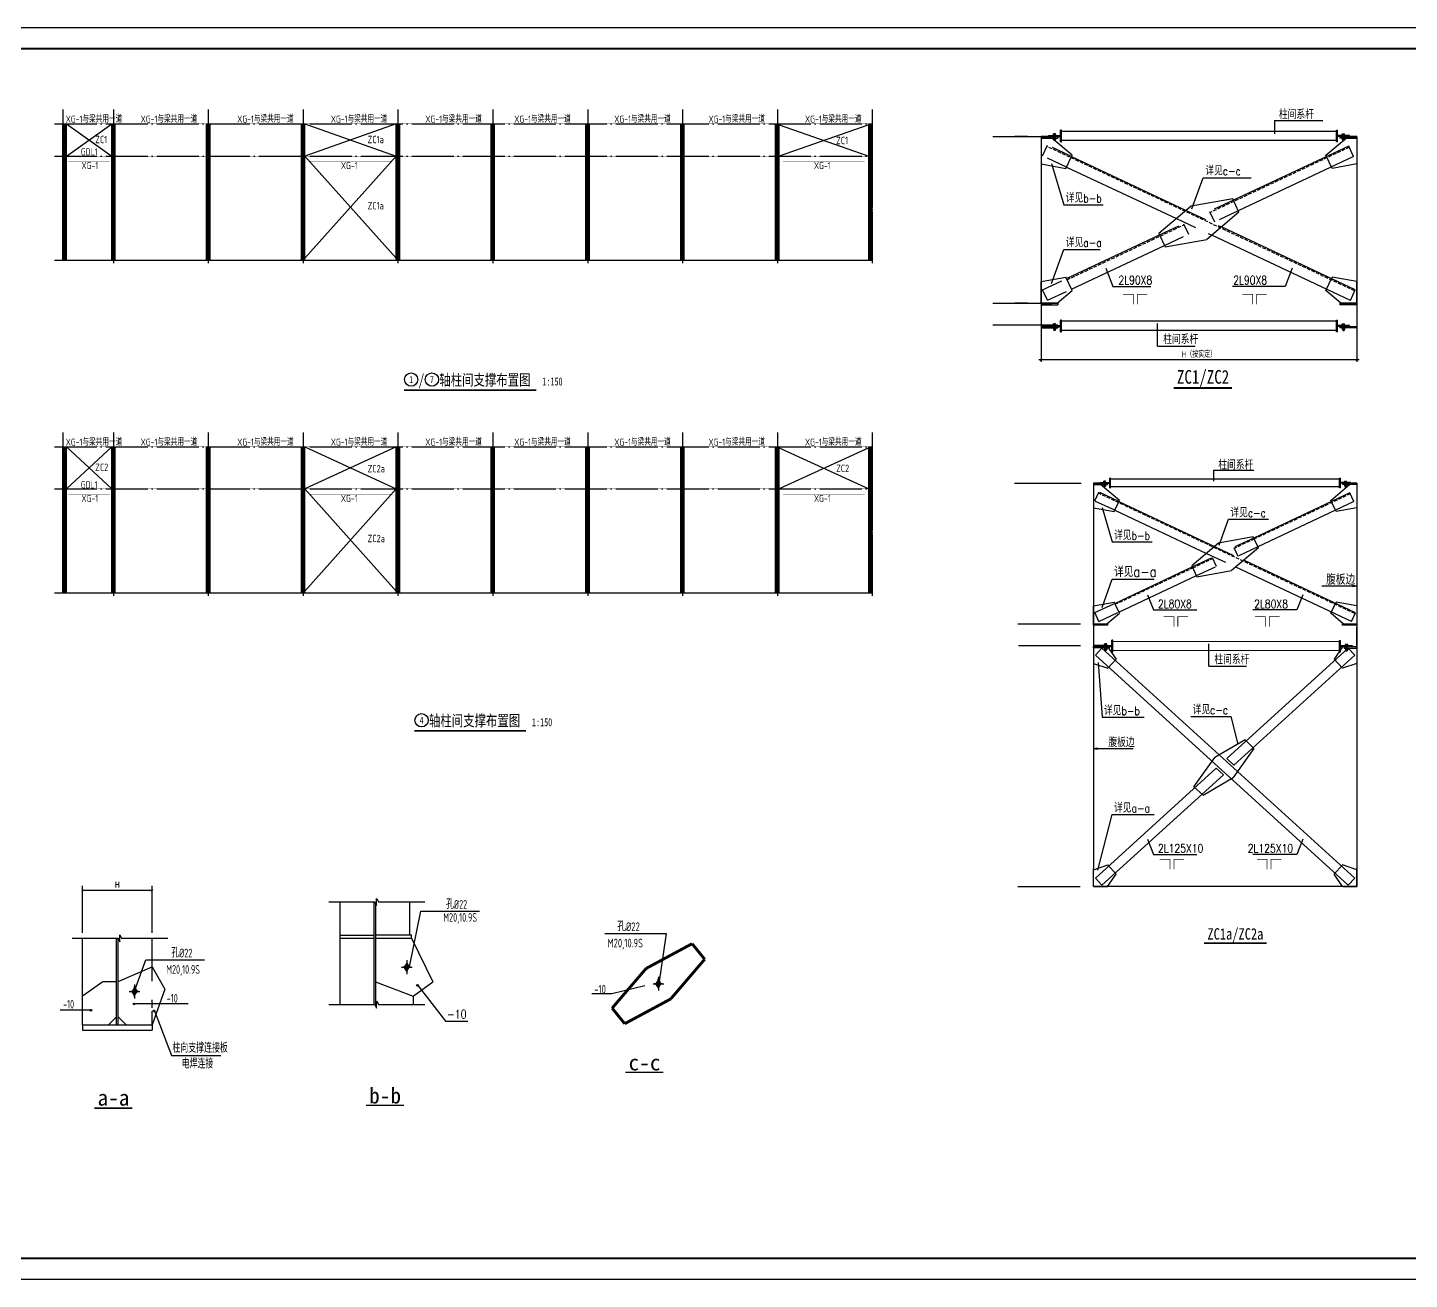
# Model space of a CAD drawing. Extents: x 2072855 to 2883818, y 17306032 to 17674225.
# Drawn here: x 2618892 to 2717230, y 17496046 to 17585146 of the extents above; entities that cross this region are included whole.
import ezdxf
from ezdxf.enums import TextEntityAlignment as Align

# ---------------------------------------------------------------- set-up
doc = ezdxf.new("R2010")
doc.units = 0
doc.header["$LTSCALE"] = 1000
doc.header["$MEASUREMENT"] = 0
for name, pattern in [('DASH', [0.35, 0.25, -0.1]), ('DOTE', [2.42, 2, -0.2, 0.02, -0.2]), ('x1', [2.5, 1.5, -1]), ('X2', [1.25, 0.75, -0.5])]:
    doc.linetypes.add(name, pattern=pattern)
doc.layers.add('1000', color=2, linetype='Continuous', lineweight=35)
doc.layers.add('钢板标注', color=9, linetype='Continuous', lineweight=18)
for name, color, linetype in [('2D_GROUND', 151, 'Continuous'), ('3', 3, 'Continuous'), ('3T_WOOD', 21, 'Continuous'), ('AXIS', 171, 'Continuous'), ('dim', 7, 'Continuous'), ('DIM_SYMB', 165, 'Continuous'), ('DOTE', 1, 'DOTE'), ('LS', 2, 'Continuous'), ('LSX', 2, 'X2'), ('LVTRY', 6, 'Continuous'), ('PUB_TEXT', 7, 'Continuous'), ('RED', 1, 'Continuous'), ('S', 2, 'Continuous'), ('SURFACE', 6, 'Continuous'), ('TK', 4, 'Continuous'), ('X1', 2, 'x1'), ('图名', 7, 'Continuous'), ('线条', 44, 'Continuous'), ('钢梁', 4, 'Continuous')]:
    doc.layers.add(name, color=color, linetype=linetype)
doc.styles.add('-宋体', font='', dxfattribs={"width": 0.8})
doc.styles.add('_HZHT', font='txt.shx', dxfattribs={"bigfont": 'HZHT.shx'})
doc.styles.add('_HZTXT', font='txt.shx', dxfattribs={"width": 0.8, "bigfont": 'hztxt.shx'})
doc.styles.add('DIM_FONT', font='SIMPLEX', dxfattribs={"width": 0.7, "bigfont": 'GBCBIG'})
doc.styles.add('TK-LG-B', font='', dxfattribs={"width": 0.75})
doc.styles.add('TSSD_Dimension', font='Tssdeng.shx', dxfattribs={"width": 0.7, "bigfont": 'hztxt.shx'})
doc.styles.add('TSSD_Label', font='tssdeng.shx', dxfattribs={"width": 0.7, "bigfont": 'hztxt.shx'})
doc.styles.add('TSSD_REIN', font='tssdeng.shx', dxfattribs={"width": 0.7, "bigfont": 'tssdchn.shx'})
doc.styles.add('黑体', font='simhei.ttf', dxfattribs={"width": 0.8})
doc.styles.get('-宋体').set_extended_font_data('SimSun')
doc.styles.get('TK-LG-B').set_extended_font_data('SimSun')

# ---------------------------------------------------------------- blocks, each defined once
blk = doc.blocks.new('A$C69047470')
for points in [[(147, 356), (277, 356), (277, 566)], [(277, 146), (147, 356), (277, 356)], [(277, 566), (407, 356), (277, 356)], [(277, 146), (407, 356), (277, 356)]]:
    blk.add_hatch(color=256).paths.add_polyline_path(points)
for p, q in [((0, 356), (522, 356)), ((31, 356), (553, 356)), ((36, 356), (517, 356)), ((277, 566), (147, 356)), ((277, 146), (147, 356)), ((277, 713), (277, 0)), ((277, 678), (277, 83)), ((277, 678), (277, 83)), ((277, 566), (407, 356)), ((277, 146), (407, 356))]:
    blk.add_line(p, q)
blk = doc.blocks.new('_ArchTick')
at = {"color": 0, "linetype": 'ByBlock', "const_width": 0.4}
blk.add_lwpolyline([(-0.5, -0.5), (0.5, 0.5)], dxfattribs=at)
blk = doc.blocks.new('A$C0D9A0BB2')
at = {"layer": '线条'}
blk.add_blockref('A$C69047470', (0, 0), dxfattribs=at)
blk = doc.blocks.new('A$C197D790D')
at = {"layer": 'LS'}
for p, q in [((6, 63), (0, 57)), ((0, 57), (0, 15)), ((6, 9), (0, 15)), ((30, 63), (6, 63)), ((6, 63), (6, 9)), ((30, 49), (6, 49)), ((30, 22), (6, 22)), ((30, 9), (6, 9)), ((30, 72), (30, 0)), ((39, 72), (30, 72)), ((39, 72), (39, 0)), ((99, 72), (99, 0)), ((99, 72), (108, 72)), ((108, 72), (108, 0)), ((108, 63), (108, 9)), ((108, 63), (132, 63)), ((108, 49), (132, 49)), ((108, 22), (132, 22)), ((108, 9), (132, 9)), ((132, 63), (132, 9)), ((132, 63), (139, 57)), ((132, 9), (139, 15)), ((139, 57), (139, 15)), ((139, 51), (157, 51)), ((139, 21), (157, 21)), ((157, 51), (157, 21)), ((39, 0), (30, 0)), ((99, 0), (108, 0))]:
    blk.add_line(p, q, dxfattribs=at)
at = {"layer": 'LSX'}
for p, q in [((30, 51), (139, 51)), ((30, 21), (139, 21))]:
    blk.add_line(p, q, dxfattribs=at)
blk = doc.blocks.new('XG1')
for p, q in [((-909438, -80932), (-909438, -81042)), ((-909438, -80932), (-909438, -81042)), ((-902344, -82333), (-902344, -80736)), ((-902344, -82333), (-899664, -82333))]:
    blk.add_line(p, q)
at = {"layer": 'RED', "color": 4}
for p, q in [((-909186, -80486), (-909253, -80486)), ((-909253, -81311), (-909253, -80486)), ((-909186, -81311), (-909186, -80486)), ((-889619, -80574), (-909186, -80574)), ((-889619, -80486), (-889552, -80486)), ((-889619, -81311), (-889619, -80486)), ((-889552, -81311), (-889552, -80486)), ((-910104, -80865), (-909253, -80865)), ((-910104, -80932), (-909253, -80932)), ((-909253, -81311), (-909186, -81311)), ((-889619, -81223), (-909186, -81223)), ((-889552, -81311), (-889619, -81311)), ((-888701, -80865), (-889552, -80865)), ((-888701, -80932), (-889552, -80932)), ((-888701, -80932), (-888701, -80865))]:
    blk.add_line(p, q, dxfattribs=at)
at = {"layer": '线条', "color": 4}
blk.add_line((-910104, -80865), (-910104, -80932), dxfattribs=at)
at = {"yscale": 3, "zscale": 3}
for p, xscale, rotation in [((-909794, -80746), 3, 270), ((-889011, -80746), -3, 90)]:
    blk.add_blockref('A$C197D790D', p, dxfattribs=dict(at, xscale=xscale, rotation=rotation))
at = {"layer": 'PUB_TEXT', "style": '_HZHT', "width": 0.8}
blk.add_text('柱间系杆', height=600, dxfattribs=at).set_placement((-901950, -82183))
blk = doc.blocks.new('GBTSD')
at = {"color": 4}
for p, q in [((-877737, -92008), (-877737, -92117)), ((-877737, -92008), (-877737, -92117)), ((-877737, -92026), (-877737, -92117)), ((-861011, -92026), (-861011, -92117))]:
    blk.add_line(p, q, dxfattribs=at)
for q in [(-870643, -91812), (-867963, -93409)]:
    blk.add_line((-870643, -93409), q)
at = {"layer": 'RED', "color": 4}
for p, q in [((-878404, -91941), (-877553, -91941)), ((-878404, -92008), (-877553, -92008)), ((-877485, -91562), (-877553, -91562)), ((-877553, -92387), (-877553, -91562)), ((-877553, -92387), (-877485, -92387)), ((-877485, -92387), (-877485, -91562)), ((-861339, -91668), (-877485, -91650)), ((-861339, -92317), (-877485, -92299)), ((-861339, -91580), (-861271, -91580)), ((-861339, -92405), (-861339, -91580)), ((-861271, -92405), (-861339, -92405)), ((-861271, -92405), (-861271, -91580)), ((-860420, -91959), (-861271, -91959)), ((-860420, -92026), (-861271, -92026)), ((-860456, -92026), (-860456, -91970)), ((-860420, -92026), (-860420, -91959))]:
    blk.add_line(p, q, dxfattribs=at)
at = {"layer": '线条', "color": 4}
blk.add_line((-878404, -91941), (-878404, -92008), dxfattribs=at)
at = {"yscale": 3, "zscale": 3}
for p, xscale, rotation in [((-878093, -91821), 3, 270), ((-860731, -91839), -3, 90)]:
    blk.add_blockref('A$C197D790D', p, dxfattribs=dict(at, xscale=xscale, rotation=rotation))
at = {"layer": 'PUB_TEXT', "style": '_HZHT', "width": 0.8}
blk.add_text('柱间系杆', height=600, dxfattribs=at).set_placement((-870250, -93259))
blk = doc.blocks.new('GeYuanFrame_38363062', base_point=(20.09, 4.53))
at = {"layer": 'TK'}
blk.add_lwpolyline([(20.09, 4.53), (20.09, 598.53), (861.09, 598.53), (861.09, 4.53)], close=True, dxfattribs=at)
at = {"layer": 'TK', "const_width": 1}
blk.add_lwpolyline([(45.09, 588.53), (851.09, 588.53), (851.09, 14.53), (45.09, 14.53)], close=True, dxfattribs=at)

msp = doc.modelspace()

# ---------------------------------------------------------------- hatches: boundary and pattern name
for points in [[(2646695.4, 17516975.3, 1), (2646572.4, 17516975.3, 1)], [(2623452.6, 17515202.7, 1), (2623329.5, 17515202.7, 1)], [(2626520.2, 17515647.9, 1), (2626397.2, 17515647.9, 1)], [(2627944.6, 17515153.6, 1), (2627821.6, 17515153.6, 1)]]:
    msp.add_hatch(color=256).paths.add_polyline_path(points)

# ---------------------------------------------------------------- linework, layer by layer
for p, q in [((2707642.1, 17578530.5), (2707642.1, 17577594)), ((2707642.1, 17578530.5), (2711076.9, 17578530.5)), ((2687580.5, 17577397.8), (2692222.2, 17577397.8)), ((2691019.1, 17577397.8), (2691019.1, 17562554.7)), ((2691019.1, 17577288.7), (2692222.2, 17577288.7)), ((2692222.2, 17577397.8), (2692222.2, 17577288.7)), ((2692222.2, 17577397.8), (2692222.2, 17577288.7)), ((2712293, 17577397.8), (2712293, 17577288.7)), ((2712293, 17577397.8), (2712293, 17577288.7)), ((2712293, 17577397.8), (2713496.1, 17577397.8)), ((2713496.1, 17577288.7), (2712293, 17577288.7)), ((2713496.1, 17577397.8), (2713496.1, 17562554.7)), ((2691767.1, 17575469.6), (2692627.9, 17572522.3)), ((2701747.9, 17572250.3), (2702557.8, 17574459)), ((2702557.8, 17574459), (2705964.1, 17574459)), ((2692627.9, 17572522.3), (2695436.6, 17572522.3)), ((2691754.7, 17566924), (2692627.9, 17569354.5)), ((2692627.9, 17569354.5), (2695219.1, 17569354.5)), ((2695618.6, 17568020.1), (2696130.9, 17566722.1)), ((2708896.6, 17568020.1), (2708384.3, 17566722.1)), ((2696130.9, 17566722.1), (2698834.5, 17566722.1)), ((2708384.3, 17566722.1), (2704634.9, 17566722.1)), ((2687580.5, 17565532.7), (2692222.2, 17565532.7)), ((2691019.1, 17565423.6), (2692222.2, 17565423.6)), ((2692222.2, 17565532.7), (2692222.2, 17565423.6)), ((2712293, 17565532.7), (2712293, 17565423.6)), ((2712293, 17565532.7), (2713496.1, 17565532.7)), ((2713496.1, 17565423.6), (2712293, 17565423.6)), ((2687580.5, 17563991.6), (2692222.2, 17563991.6)), ((2691019.1, 17563773.4), (2692222.2, 17563773.4)), ((2692222.2, 17563882.5), (2692222.2, 17563773.4)), ((2712293, 17563882.5), (2712293, 17563773.4)), ((2712293, 17563882.5), (2713496.1, 17563882.5)), ((2713496.1, 17563773.4), (2712293, 17563773.4)), ((2703302.1, 17553654.1), (2706164.4, 17553654.1)), ((2689138.8, 17552710.1), (2693863.2, 17552710.1)), ((2694749.9, 17552619.2), (2695752.4, 17552619.2)), ((2695752.4, 17552710.1), (2695752.4, 17552619.2)), ((2712478.1, 17552710.1), (2713480.7, 17552710.1)), ((2712478.1, 17552710.1), (2712478.1, 17552619.2)), ((2713480.7, 17552619.2), (2712478.1, 17552619.2)), ((2694749.9, 17551157.5), (2694749.9, 17525297.6)), ((2695373.2, 17550991.1), (2696090.5, 17548535.1)), ((2713480.7, 17551157.5), (2713480.7, 17524021.5)), ((2703690.5, 17548308.4), (2704365.4, 17550148.9)), ((2704365.4, 17550148.9), (2707204, 17550148.9)), ((2695362.8, 17543869.8), (2696090.5, 17545895.2)), ((2696090.5, 17545895.2), (2699073.5, 17545895.2)), ((2698582.8, 17544783.2), (2699009.7, 17543701.6)), ((2709647.7, 17544783.2), (2709220.8, 17543701.6)), ((2713480.7, 17545396.2), (2711002.8, 17545396.2)), ((2713480.7, 17545396.2), (2713192.9, 17545443.9)), ((2713480.7, 17545396.2), (2713192.9, 17545348.6)), ((2699009.7, 17543701.6), (2702103.6, 17543701.6)), ((2709220.8, 17543701.6), (2706096.4, 17543701.6)), ((2689368.5, 17542710.4), (2693832.4, 17542710.4)), ((2689419.4, 17541157.7), (2693832.4, 17541157.7)), ((2694749.9, 17541066.8), (2695752.4, 17541066.8)), ((2694888.6, 17540476.3), (2695350.7, 17540984.2)), ((2695752.4, 17541066.8), (2696360.6, 17540200.4)), ((2712478.1, 17541066.8), (2711869.9, 17540200.4)), ((2713480.7, 17541066.8), (2712478.1, 17541066.8)), ((2713341.9, 17540476.3), (2712879.8, 17540984.2)), ((2694749.9, 17539885.6), (2695763.9, 17539544.6)), ((2695081.7, 17539949.9), (2695370, 17536063.9)), ((2695763.9, 17539544.6), (2696360.6, 17540200.4)), ((2712466.6, 17539544.6), (2711869.9, 17540200.4)), ((2713480.7, 17539885.6), (2712466.6, 17539544.6)), ((2695370, 17536063.9), (2698353, 17536063.9)), ((2701679.4, 17536123.8), (2704518.1, 17536123.8)), ((2704518.1, 17536123.8), (2705024.8, 17534136.1)), ((2694749.9, 17533843.8), (2695037.6, 17533891.4)), ((2694749.9, 17533843.8), (2695037.6, 17533796.1)), ((2695050.1, 17525174), (2696090.5, 17529134.5)), ((2696090.5, 17529134.5), (2699073.5, 17529134.5)), ((2698582.8, 17527381.7), (2699009.7, 17526300.1)), ((2709647.7, 17527381.7), (2709220.8, 17526300.1)), ((2699009.7, 17526300.1), (2702103.6, 17526300.1)), ((2709220.8, 17526300.1), (2706096.4, 17526300.1)), ((2694749.9, 17525202.6), (2695763.9, 17525543.7)), ((2695752.4, 17524021.5), (2696360.6, 17524887.9)), ((2695763.9, 17525543.7), (2696360.6, 17524887.9)), ((2712466.7, 17525543.7), (2711869.9, 17524887.9)), ((2712478.1, 17524021.5), (2711869.9, 17524887.9)), ((2713480.7, 17525202.6), (2712466.7, 17525543.7)), ((2689362, 17524021.5), (2693811.9, 17524021.5)), ((2713480.7, 17524021.5), (2694749.9, 17524021.5)), ((2694749.9, 17524021.5), (2695752.4, 17524021.5)), ((2694888.6, 17524611.9), (2695350.7, 17524104.1)), ((2713480.7, 17524021.5), (2712478.1, 17524021.5)), ((2713341.9, 17524611.9), (2712879.8, 17524104.1)), ((2641111.4, 17522917.6), (2641111.4, 17515601.7)), ((2643527.4, 17522917.6), (2643527.4, 17515601.7)), ((2646067.4, 17522917.6), (2646067.4, 17520538.5)), ((2643651.3, 17522827), (2643651.3, 17515511.2)), ((2646067.4, 17518300.1), (2646868.8, 17522259.6)), ((2646868.8, 17522259.6), (2651051.3, 17522259.6)), ((2622792, 17514152.8), (2622792, 17520330.7)), ((2625208, 17514152.8), (2625208, 17520330.7)), ((2625331.9, 17514152.8), (2625331.9, 17520324.6)), ((2627747.9, 17517263.3), (2627747.9, 17520330.7)), ((2641111.4, 17520538.5), (2643527.4, 17520538.5)), ((2641111.4, 17520332.1), (2643527.4, 17520332.1)), ((2646211.4, 17520538.5), (2643651.3, 17520538.5)), ((2643651.3, 17520332.1), (2646211.4, 17520332.1)), ((2646211.4, 17520332.1), (2646211.4, 17520538.5)), ((2646211.4, 17520332.1), (2647719.4, 17517234.6)), ((2659980.5, 17520674.7), (2664343.1, 17520674.7)), ((2625331.9, 17517250.3), (2627747.9, 17518282.7)), ((2626509, 17516566.2), (2627310.4, 17518796.9)), ((2627747.9, 17518282.7), (2628645.3, 17516713)), ((2622792, 17516217.8), (2624237.5, 17517250.3)), ((2624237.5, 17517250.3), (2625208, 17517250.3)), ((2643651.3, 17517234.6), (2646324, 17516202.1)), ((2646324, 17516202.1), (2647719.4, 17517234.6)), ((2628645.3, 17516713), (2627747.9, 17514152.8)), ((2646335.8, 17516210.8), (2646335.8, 17515601.7)), ((2627747.9, 17515385.7), (2627747.9, 17515937)), ((2627747.9, 17514152.8), (2627747.9, 17515125.7)), ((2622792, 17514152.8), (2622792, 17513781.1)), ((2622792, 17514152.8), (2627756.5, 17514152.8)), ((2625208, 17514742.9), (2624641.6, 17514152.8)), ((2625331.9, 17514742.9), (2625898.4, 17514152.8)), ((2627756.5, 17514152.8), (2627756.5, 17513781.1)), ((2622792, 17513781.1), (2627756.5, 17513781.1))]:
    msp.add_line(p, q)
for points, const_width in [([(2696857.8, 17566159.4), (2697585.8, 17566159.4), (2697585.8, 17565447.4)], 50), ([(2698592, 17566159.4), (2697864, 17566159.4), (2697864, 17565447.4)], 50), ([(2705349, 17566168.9), (2706077, 17566168.9), (2706077, 17565456.9)], 50), ([(2707083.2, 17566168.9), (2706355.1, 17566168.9), (2706355.1, 17565456.9)], 50), ([(2700459.7, 17559497), (2704603.9, 17559497)], 150), ([(2699746.4, 17543212.9), (2700474.4, 17543212.9), (2700474.4, 17542500.9)], 50), ([(2701480.6, 17543212.9), (2700752.5, 17543212.9), (2700752.5, 17542500.9)], 50), ([(2706254.6, 17543222.4), (2706982.6, 17543222.4), (2706982.6, 17542510.4)], 50), ([(2707988.8, 17543222.4), (2707260.7, 17543222.4), (2707260.7, 17542510.4)], 50), ([(2699463.4, 17525952.5), (2700191.4, 17525952.5), (2700191.4, 17525240.6)], 50), ([(2701197.6, 17525952.5), (2700469.6, 17525952.5), (2700469.6, 17525240.6)], 50), ([(2706380.2, 17525952.5), (2707108.2, 17525952.5), (2707108.2, 17525240.6)], 50), ([(2708114.4, 17525952.5), (2707386.4, 17525952.5), (2707386.4, 17525240.6)], 50), ([(2702617, 17519979.8), (2707084.2, 17519979.8)], 125), ([(2661440.2, 17510781), (2664132.4, 17510781)], 103.2), ([(2623646.1, 17508229), (2626338.3, 17508229)], 103.2), ([(2642974.8, 17508429.3), (2645667, 17508429.3)], 103.2)]:
    msp.add_lwpolyline(points, dxfattribs=dict(const_width=const_width))
for points in [[(2695752.4, 17542619.4), (2694749.9, 17542619.4), (2694749.9, 17542710.4), (2695752.4, 17542710.4)], [(2713480.7, 17542619.4), (2712478.1, 17542619.4), (2712478.1, 17542710.4), (2713480.7, 17542710.4)], [(2695752.4, 17540999.3), (2694749.9, 17540999.3), (2694749.9, 17541090.2), (2695752.4, 17541090.2)], [(2712589.1, 17540981.1), (2713480.7, 17540981.1), (2713480.7, 17541066.8), (2712589.1, 17541066.8)]]:
    msp.add_lwpolyline(points, close=True)
msp.add_lwpolyline([(2659043.8, 17516390.8), (2660469.5, 17516390.8), (2662808.7, 17516975.1)])
for centre in [(2646633.9, 17516975.3), (2623391.1, 17515202.7), (2626458.7, 17515647.9), (2627883.1, 17515153.6)]:
    msp.add_circle(centre, 61.5)
at = {"layer": '1000', "const_width": 206.5}
for points in [[(2662909.8, 17518176.7), (2666183.2, 17519939.7)], [(2666183.2, 17519939.7), (2667077.3, 17518830.4)], [(2667077.3, 17518830.4), (2664659.2, 17516006.2)], [(2660491.6, 17515352.5), (2662909.8, 17518176.7)], [(2664659.2, 17516006.2), (2661385.8, 17514243.1)], [(2661385.8, 17514243.1), (2660491.6, 17515352.5)]]:
    msp.add_lwpolyline(points, dxfattribs=at)
at = {"layer": '3'}
for p, q in [((2640340.3, 17522917.6), (2643610, 17522917.6)), ((2643606, 17522917.6), (2643729.9, 17522669.8)), ((2643729.9, 17522669.8), (2643729.9, 17523165.4)), ((2643733.9, 17523165.4), (2643857.8, 17522917.6)), ((2643857.8, 17522917.6), (2647161.1, 17522917.6)), ((2622059.1, 17520330.7), (2625328.9, 17520330.7)), ((2625328.9, 17520330.7), (2625452.8, 17520082.9)), ((2625452.8, 17520578.5), (2625576.6, 17520330.7)), ((2625452.8, 17520082.9), (2625452.8, 17520578.5)), ((2625576.6, 17520330.7), (2628879.9, 17520330.7)), ((2646675.8, 17516934.6), (2648634.4, 17514433.5)), ((2623360.1, 17515202.4), (2621219.5, 17515202.4)), ((2630311.3, 17515649.8), (2626471.6, 17515649.8)), ((2627910, 17515162.2), (2629135, 17511970.6)), ((2640336.3, 17515601.7), (2643606, 17515601.7)), ((2643606, 17515601.7), (2643729.9, 17515354)), ((2643729.9, 17515354), (2643729.9, 17515849.5)), ((2643729.9, 17515849.5), (2643853.8, 17515601.7)), ((2643853.8, 17515601.7), (2647157.1, 17515601.7)), ((2648634.4, 17514433.5), (2650211.3, 17514433.5)), ((2629135, 17511970.6), (2632636.5, 17511970.6))]:
    msp.add_line(p, q, dxfattribs=at)
at = {"layer": '3T_WOOD'}
for p, q in [((2624875.6, 17568600.5), (2625125.6, 17568600.5)), ((2631625.6, 17568600.5), (2631875.6, 17568600.5)), ((2638375.6, 17568600.5), (2638625.6, 17568600.5)), ((2645125.6, 17568600.5), (2645375.6, 17568600.5)), ((2651875.6, 17568600.5), (2652125.6, 17568600.5)), ((2658625.6, 17568600.5), (2658875.6, 17568600.5)), ((2665375.6, 17568600.5), (2665625.6, 17568600.5)), ((2672125.6, 17568600.5), (2672375.6, 17568600.5)), ((2678750.6, 17568600.5), (2679000.6, 17568600.5)), ((2624875.6, 17544907.9), (2625125.6, 17544907.9)), ((2631625.6, 17544907.9), (2631875.6, 17544907.9)), ((2638375.6, 17544907.9), (2638625.6, 17544907.9)), ((2645125.6, 17544907.9), (2645375.6, 17544907.9)), ((2651875.6, 17544907.9), (2652125.6, 17544907.9)), ((2658625.6, 17544907.9), (2658875.6, 17544907.9)), ((2665375.6, 17544907.9), (2665625.6, 17544907.9)), ((2672125.6, 17544907.9), (2672375.6, 17544907.9)), ((2678750.6, 17544907.9), (2679000.6, 17544907.9))]:
    msp.add_line(p, q, dxfattribs=at)
at = {"layer": 'AXIS'}
for p, q in [((2622792, 17520718.2), (2622792, 17524066.2)), ((2627748, 17520718.2), (2627748, 17524066.2)), ((2627748, 17523722), (2622792, 17523722))]:
    msp.add_line(p, q, dxfattribs=at)
at = {"layer": 'dim'}
for p, q in [((2690057.1, 17577397.8), (2689144.6, 17577397.8)), ((2690057.1, 17565532.7), (2689144.6, 17565532.7)), ((2691019.1, 17562554.7), (2691019.1, 17561355.7)), ((2713496.1, 17562554.7), (2713496.1, 17561355.7)), ((2713646.1, 17561505.7), (2690869.1, 17561505.7))]:
    msp.add_line(p, q, dxfattribs=at)
at = {"layer": 'DIM_SYMB', "const_width": 105}
for points in [[(2645666.8, 17559344.6), (2655100.8, 17559344.6)], [(2646404.4, 17535091.8), (2654363.2, 17535091.8)]]:
    msp.add_lwpolyline(points, dxfattribs=at)
at = {"layer": 'DOTE', "ltscale": 1.5}
for p, q in [((2621400.6, 17579329.8), (2621400.6, 17568600.5)), ((2625000.6, 17579329.8), (2625000.6, 17568388.3)), ((2631750.6, 17579329.8), (2631750.6, 17568388.3)), ((2638500.6, 17579329.8), (2638500.6, 17568388.3)), ((2645250.6, 17579329.8), (2645250.6, 17568388.3)), ((2652000.6, 17579329.8), (2652000.6, 17568388.3)), ((2658750.6, 17579329.8), (2658750.6, 17568388.3)), ((2665500.6, 17579329.8), (2665500.6, 17568388.3)), ((2672250.6, 17579329.8), (2672250.6, 17568388.3)), ((2679000.6, 17579329.8), (2679000.6, 17568388.3)), ((2620816.1, 17578300.5), (2679000.6, 17578300.5)), ((2620816.1, 17576000.5), (2679000.6, 17576000.5)), ((2621400.6, 17556337.2), (2621400.6, 17544907.9)), ((2625000.6, 17556337.2), (2625000.6, 17544695.7)), ((2631750.6, 17556337.2), (2631750.6, 17544695.7)), ((2638500.6, 17556337.2), (2638500.6, 17544695.7)), ((2645250.6, 17556337.2), (2645250.6, 17544695.7)), ((2652000.6, 17556337.2), (2652000.6, 17544695.7)), ((2658750.6, 17556337.2), (2658750.6, 17544695.7)), ((2665500.6, 17556337.2), (2665500.6, 17544695.7)), ((2672250.6, 17556337.2), (2672250.6, 17544695.7)), ((2679000.6, 17556337.2), (2679000.6, 17544695.7)), ((2620816.1, 17555307.9), (2679000.6, 17555307.9)), ((2620816.1, 17552307.9), (2679000.6, 17552307.9))]:
    msp.add_line(p, q, dxfattribs=at)
at = {"layer": 'DOTE'}
for p, q in [((2621400.6, 17579233.1), (2621400.6, 17568600.5)), ((2625000.6, 17579233.1), (2625000.6, 17568388.3)), ((2631750.6, 17579233.1), (2631750.6, 17568388.3)), ((2638500.6, 17579233.1), (2638500.6, 17568388.3)), ((2645250.6, 17579233.1), (2645250.6, 17568388.3)), ((2652000.6, 17579233.1), (2652000.6, 17568388.3)), ((2658750.6, 17579233.1), (2658750.6, 17568388.3)), ((2665500.6, 17579233.1), (2665500.6, 17568388.3)), ((2672250.6, 17579233.1), (2672250.6, 17568388.3)), ((2679000.6, 17579233.1), (2679000.6, 17568388.3)), ((2621400.6, 17556240.6), (2621400.6, 17544907.9)), ((2625000.6, 17556240.6), (2625000.6, 17544695.7)), ((2631750.6, 17556240.6), (2631750.6, 17544695.7)), ((2638500.6, 17556240.6), (2638500.6, 17544695.7)), ((2645250.6, 17556240.6), (2645250.6, 17544695.7)), ((2652000.6, 17556240.6), (2652000.6, 17544695.7)), ((2658750.6, 17556240.6), (2658750.6, 17544695.7)), ((2665500.6, 17556240.6), (2665500.6, 17544695.7)), ((2672250.6, 17556240.6), (2672250.6, 17544695.7)), ((2679000.6, 17556240.6), (2679000.6, 17544695.7))]:
    msp.add_line(p, q, dxfattribs=at)
at = {"layer": 'LVTRY'}
for points in [[(2621650.6, 17578300.5), (2624875.6, 17576000.5)], [(2621650.6, 17576000.5), (2624875.6, 17578300.5)], [(2638625.6, 17578300.5), (2645125.6, 17576000.5), (2638625.6, 17568735.7)], [(2645125.6, 17578300.5), (2638625.6, 17576000.5), (2645125.6, 17568735.7)], [(2672375.6, 17578216.8), (2678750.6, 17576000.5)], [(2678750.6, 17578216.8), (2672375.6, 17576000.5)], [(2621650.6, 17555307.9), (2624875.6, 17552307.9)], [(2621650.6, 17552307.9), (2624875.6, 17555307.9)], [(2638625.6, 17555307.9), (2645125.6, 17552307.9), (2638625.6, 17545043.2)], [(2645125.6, 17555307.9), (2638625.6, 17552307.9), (2645125.6, 17545043.2)], [(2672375.6, 17555224.3), (2678750.6, 17552307.9)], [(2678750.6, 17555224.3), (2672375.6, 17552307.9)]]:
    msp.add_lwpolyline(points, dxfattribs=at)
at = {"layer": 'PUB_TEXT'}
for p, q in [((2696090.5, 17548535.1), (2698929.2, 17548535.1)), ((2694749.9, 17533843.8), (2697574.7, 17533843.8)), ((2664343.1, 17520674.7), (2663826.4, 17517091.4)), ((2627310.4, 17518796.9), (2631470.8, 17518796.9))]:
    msp.add_line(p, q, dxfattribs=at)
for centre in [(2646191.8, 17560094.2), (2647667.1, 17560094.2), (2646929.4, 17535841.5)]:
    msp.add_circle(centre, 472.5, dxfattribs=at)
at = {"layer": 'RED', "color": 4}
for p, q in [((2691556.2, 17577465.3), (2692407.2, 17577465.3)), ((2691556.2, 17577397.8), (2692407.2, 17577397.8)), ((2692474.7, 17577844), (2692407.2, 17577844)), ((2692407.2, 17577019.1), (2692407.2, 17577844)), ((2692407.2, 17577019.1), (2692474.7, 17577019.1)), ((2692474.7, 17577019.1), (2692474.7, 17577844)), ((2712040.5, 17577756.3), (2692474.7, 17577756.3)), ((2712040.5, 17577106.8), (2692474.7, 17577106.8)), ((2712040.5, 17577844), (2712108, 17577844)), ((2712040.5, 17577019.1), (2712040.5, 17577844)), ((2712108, 17577019.1), (2712040.5, 17577019.1)), ((2712108, 17577019.1), (2712108, 17577844)), ((2712959, 17577465.3), (2712108, 17577465.3)), ((2712959, 17577397.8), (2712108, 17577397.8)), ((2712959, 17577397.8), (2712959, 17577465.3)), ((2695197.4, 17552766.4), (2695906.6, 17552766.4)), ((2695197.4, 17552710.1), (2695197.4, 17552766.4)), ((2695197.4, 17552710.1), (2695906.6, 17552710.1)), ((2695906.6, 17552394.5), (2695906.6, 17553082)), ((2695962.8, 17553082), (2695906.6, 17553082)), ((2695906.6, 17552394.5), (2695962.8, 17552394.5)), ((2695962.8, 17552394.5), (2695962.8, 17553082)), ((2712267.7, 17553008.9), (2695962.8, 17553008.9)), ((2712267.7, 17552467.7), (2695962.8, 17552467.7)), ((2712267.7, 17552394.5), (2712267.7, 17553082)), ((2712267.7, 17553082), (2712323.9, 17553082)), ((2712323.9, 17552394.5), (2712267.7, 17552394.5)), ((2712323.9, 17552394.5), (2712323.9, 17553082)), ((2713033.1, 17552766.4), (2712323.9, 17552766.4)), ((2713033.1, 17552710.1), (2712323.9, 17552710.1)), ((2713033.1, 17552710.1), (2713033.1, 17552766.4))]:
    msp.add_line(p, q, dxfattribs=at)
at = {"layer": 'S'}
for p, q in [((2692161.1, 17577397.8), (2691019.1, 17577397.8)), ((2691019.1, 17577288.7), (2691019.1, 17575439.5)), ((2691788, 17577288.7), (2691019.1, 17577288.7)), ((2693227.3, 17576074.2), (2691788, 17577288.7)), ((2711287.9, 17576074.2), (2712727.2, 17577288.7)), ((2713496.1, 17577397.8), (2712354.1, 17577397.8)), ((2712727.2, 17577288.7), (2713496.1, 17577288.7)), ((2713496.1, 17577288.7), (2713496.1, 17575439.5)), ((2692780.9, 17575123.9), (2693227.3, 17576074.2)), ((2693179.4, 17575972.4), (2701351.8, 17572134.4)), ((2712923.8, 17576718.2), (2704706.7, 17572859.2)), ((2713265.8, 17575967.4), (2705057.4, 17572112.4)), ((2711734.3, 17575123.9), (2711287.9, 17576074.2)), ((2691019.1, 17575439.5), (2692780.9, 17575123.9)), ((2692828.7, 17575225.7), (2700657.9, 17571548.8)), ((2713496.1, 17575439.5), (2711734.3, 17575123.9)), ((2701704.2, 17572431.7), (2699410, 17570495.9)), ((2704658.9, 17572961), (2701704.2, 17572431.7)), ((2705105.2, 17572010.6), (2704658.9, 17572961)), ((2705105.2, 17572010.6), (2702811, 17570074.9)), ((2692828.7, 17567280.8), (2699457.8, 17570394.1)), ((2699410, 17570495.9), (2699856.3, 17569545.5)), ((2699856.3, 17569545.5), (2702811, 17570074.9)), ((2713042.8, 17565732.4), (2703163.4, 17570372.2)), ((2713384.8, 17566483.3), (2703857.3, 17570957.7)), ((2693179.4, 17566534.1), (2699808.5, 17569647.4)), ((2691019.1, 17567067.1), (2692780.9, 17567382.7)), ((2693227.3, 17566432.3), (2692780.9, 17567382.7)), ((2711287.9, 17566432.3), (2711734.3, 17567382.7)), ((2713496.1, 17567067.1), (2711734.3, 17567382.7)), ((2691019.1, 17565532.7), (2691019.1, 17567067.1)), ((2692161.1, 17565532.7), (2693227.3, 17566432.3)), ((2712354.1, 17565532.7), (2711287.9, 17566432.3)), ((2713496.1, 17565532.7), (2713496.1, 17567067.1)), ((2692161.1, 17565532.7), (2691019.1, 17565532.7)), ((2691788.3, 17565423.6), (2691019.1, 17565423.6)), ((2713496.1, 17565532.7), (2712354.1, 17565532.7)), ((2713496.1, 17565423.6), (2712726.9, 17565423.6)), ((2692161.1, 17563882.5), (2691019.1, 17563882.5)), ((2691788.3, 17563773.4), (2691019.1, 17563773.4)), ((2695701.5, 17552710.1), (2694749.9, 17552710.1)), ((2694749.9, 17552710.1), (2694749.9, 17550966)), ((2695390.8, 17552619.2), (2694749.9, 17552619.2)), ((2696590, 17551495), (2695257.6, 17552619.2)), ((2711640.5, 17551495), (2712972.9, 17552619.2)), ((2713480.7, 17552710.1), (2712529, 17552710.1)), ((2713480.7, 17552619.2), (2712839.7, 17552619.2)), ((2713480.7, 17552710.1), (2713480.7, 17550966)), ((2696218, 17550703), (2696590, 17551495)), ((2696550.1, 17551410.1), (2703360.4, 17548211.8)), ((2713003.8, 17552031.7), (2706156.2, 17548815.8)), ((2713288.8, 17551406), (2706448.4, 17548193.5)), ((2712012.5, 17550703), (2711640.5, 17551495)), ((2694749.9, 17550966), (2696218, 17550703)), ((2696257.9, 17550787.9), (2702782.2, 17547723.8)), ((2713480.7, 17550966), (2712012.5, 17550703)), ((2703654.1, 17548459.5), (2701742.3, 17546846.4)), ((2706116.3, 17548900.6), (2703654.1, 17548459.5)), ((2706488.3, 17548108.6), (2706116.3, 17548900.6)), ((2706488.3, 17548108.6), (2704576.4, 17546495.5)), ((2696257.9, 17544167.2), (2701782.1, 17546761.5)), ((2701742.3, 17546846.4), (2702114.2, 17546054.4)), ((2702114.2, 17546054.4), (2704576.4, 17546495.5)), ((2713102.9, 17542876.8), (2704870.1, 17546743.3)), ((2713387.9, 17543502.5), (2705448.4, 17547231.2)), ((2696550.1, 17543544.9), (2702074.3, 17546139.3)), ((2694749.9, 17543989), (2696218, 17544252)), ((2694749.9, 17542710.4), (2694749.9, 17543989)), ((2696590, 17543460), (2696218, 17544252)), ((2711640.5, 17543460), (2712012.5, 17544252)), ((2713480.7, 17543989), (2712012.5, 17544252)), ((2695701.5, 17542710.4), (2696590, 17543460)), ((2712529, 17542710.4), (2711640.5, 17543460)), ((2713480.7, 17541157.7), (2713480.7, 17542436.3)), ((2695701.5, 17541157.7), (2694749.9, 17541157.7)), ((2694749.9, 17541066.8), (2694749.9, 17539529.7)), ((2695390.8, 17541066.8), (2694749.9, 17541066.8)), ((2713480.7, 17541066.8), (2712839.7, 17541066.8)), ((2713480.6, 17541066.8), (2713480.6, 17539529.7)), ((2705549.7, 17534441), (2703386.8, 17533184.4)), ((2706163.5, 17533830.6), (2704684, 17531759.3)), ((2706163.5, 17533830.6), (2705549.7, 17534441)), ((2701894.1, 17531114.4), (2703386.8, 17533184.4)), ((2702557.3, 17530510.9), (2704684, 17531759.3)), ((2694749.9, 17524021.5), (2694749.9, 17525297.6)), ((2713480.7, 17524021.5), (2713480.7, 17525297.6)), ((2695707.5, 17524021.5), (2694749.9, 17524021.5)), ((2712523, 17524021.5), (2713480.7, 17524021.5))]:
    msp.add_line(p, q, dxfattribs=at)
at = {"layer": 'S', "linetype": 'DASH'}
for p, q in [((2712962.1, 17576636.8), (2704745, 17572777.7)), ((2692867, 17567199.4), (2699496.1, 17570312.6)), ((2713035.7, 17551963.8), (2706188.1, 17548747.9)), ((2696289.8, 17544099.3), (2701814, 17546693.7))]:
    msp.add_line(p, q, dxfattribs=at)
at = {"layer": 'SURFACE'}
for p, q in [((2620810.8, 17568600.5), (2679000.6, 17568600.5)), ((2620810.8, 17544907.9), (2679000.6, 17544907.9))]:
    msp.add_line(p, q, dxfattribs=at)
at = {"layer": 'SURFACE', "color": 3, "const_width": 25}
for points in [[(2621400.6, 17578300.5), (2679000.6, 17578300.5)], [(2621400.6, 17576000.5), (2679000.6, 17576000.5)], [(2621766.5, 17575641.6), (2624742.1, 17575641.6)], [(2638998.6, 17575641.6), (2644806.1, 17575641.6)], [(2672663.6, 17575641.6), (2678471.1, 17575641.6)], [(2621400.6, 17555307.9), (2679000.6, 17555307.9)], [(2621400.6, 17552307.9), (2679000.6, 17552307.9)], [(2621766.5, 17551949), (2624742.1, 17551949)], [(2638998.6, 17551949), (2644806.1, 17551949)], [(2672663.6, 17551949), (2678471.1, 17551949)]]:
    msp.add_lwpolyline(points, dxfattribs=at)
at = {"layer": 'X1'}
for p, q in [((2691131.6, 17576022.7), (2691482.3, 17576769.4)), ((2692828.7, 17575225.7), (2691131.6, 17576022.7)), ((2693179.4, 17575972.4), (2691482.3, 17576769.4)), ((2713265.8, 17575967.4), (2712923.8, 17576718.2)), ((2701351.8, 17572134.4), (2703857.3, 17570957.7)), ((2704706.7, 17572859.2), (2703009.6, 17572062.1)), ((2703009.6, 17572062.1), (2703360.3, 17571315.4)), ((2705057.4, 17572112.4), (2703360.3, 17571315.4)), ((2699457.8, 17570394.1), (2701154.9, 17571191.1)), ((2700657.9, 17571548.8), (2703163.4, 17570372.2)), ((2701154.9, 17571191.1), (2701505.6, 17570444.4)), ((2699808.5, 17569647.4), (2701505.6, 17570444.4)), ((2691131.6, 17566483.8), (2692828.7, 17567280.8)), ((2691482.3, 17565737.1), (2691131.6, 17566483.8)), ((2691482.3, 17565737.1), (2693179.4, 17566534.1)), ((2713042.8, 17565732.4), (2713384.8, 17566483.3)), ((2694843.6, 17551452.1), (2695135.9, 17552074.3)), ((2696257.9, 17550787.9), (2694843.6, 17551452.1)), ((2696550.1, 17551410.1), (2695135.9, 17552074.3)), ((2713288.8, 17551406), (2713003.8, 17552031.7)), ((2706156.2, 17548815.8), (2704741.9, 17548151.6)), ((2702782.2, 17547723.8), (2704870.1, 17546743.3)), ((2703360.4, 17548211.8), (2705448.4, 17547231.2)), ((2704741.9, 17548151.6), (2705034.2, 17547529.3)), ((2706448.4, 17548193.5), (2705034.2, 17547529.3)), ((2701782.1, 17546761.5), (2703196.4, 17547425.7)), ((2702074.3, 17546139.3), (2703488.6, 17546803.5)), ((2703196.4, 17547425.7), (2703488.6, 17546803.5)), ((2694843.6, 17543503), (2696257.9, 17544167.2)), ((2695135.9, 17542880.7), (2696550.1, 17543544.9)), ((2695135.9, 17542880.7), (2694843.6, 17543503)), ((2713102.9, 17542876.8), (2713387.9, 17543502.5))]:
    msp.add_line(p, q, dxfattribs=at)
at = {"layer": 'X1', "linetype": 'DASH'}
for p, q in [((2713346.5, 17566401.8), (2691444.1, 17576688)), ((2704745, 17572777.7), (2703047.8, 17571980.7)), ((2699496.1, 17570312.6), (2701193.2, 17571109.7)), ((2713356, 17543434.6), (2695104, 17552006.5)), ((2706188.1, 17548747.9), (2704773.8, 17548083.7)), ((2701814, 17546693.7), (2703228.2, 17547357.9))]:
    msp.add_line(p, q, dxfattribs=at)
at = {"layer": 'X1', "linetype": 'ByBlock'}
for p, q in [((2695350.7, 17540984.2), (2713341.9, 17524611.9)), ((2712879.8, 17540984.2), (2704236.4, 17533118.6)), ((2694888.6, 17540476.3), (2712879.8, 17524104.1)), ((2713341.9, 17540476.3), (2704746.5, 17532654.4)), ((2704236.4, 17533118.6), (2704746.5, 17532654.4)), ((2703484, 17532433.9), (2694888.6, 17524611.9)), ((2703994.1, 17531969.7), (2695350.7, 17524104.1)), ((2703484, 17532433.9), (2703994.1, 17531969.7)), ((2701894.1, 17531114.4), (2702557.3, 17530510.9))]:
    msp.add_line(p, q, dxfattribs=at)
at = {"layer": '线条'}
for p, q in [((2691556.2, 17577465.3), (2691556.2, 17577397.8)), ((2703302.1, 17553654.1), (2703302.1, 17552873.7)), ((2646146.5, 17518267.1), (2645604.9, 17518267.1)), ((2645688.8, 17518267.1), (2646146.5, 17518267.1)), ((2645870.5, 17518448.8), (2645870.5, 17517995.3)), ((2664055.3, 17517091.4), (2663513.7, 17517091.4)), ((2663597.6, 17517091.4), (2664055.3, 17517091.4)), ((2663779.3, 17516819.7), (2663779.3, 17517429.4)), ((2663779.3, 17517273.2), (2663779.3, 17516819.7)), ((2626784.9, 17516533.1), (2626243.4, 17516533.1)), ((2626327.2, 17516533.1), (2626784.9, 17516533.1)), ((2626509, 17516155.1), (2626509, 17516892.3)), ((2626509, 17516714.8), (2626509, 17516155.1))]:
    msp.add_line(p, q, dxfattribs=at)
at = {"layer": '钢梁'}
for p, q in [((2621400.6, 17568600.5), (2621400.6, 17578300.5)), ((2621400.6, 17578300.5), (2621650.6, 17578300.5)), ((2621495.6, 17568600.5), (2621495.6, 17578300.5)), ((2621555.6, 17568600.5), (2621555.6, 17578300.5)), ((2621650.6, 17568600.5), (2621650.6, 17578300.5)), ((2624875.6, 17568600.5), (2624875.6, 17578300.5)), ((2624875.6, 17578300.5), (2625125.6, 17578300.5)), ((2624970.6, 17568600.5), (2624970.6, 17578300.5)), ((2625030.6, 17568600.5), (2625030.6, 17578300.5)), ((2625125.6, 17568600.5), (2625125.6, 17578300.5)), ((2631625.6, 17568600.5), (2631625.6, 17578300.5)), ((2631625.6, 17578300.5), (2631875.6, 17578300.5)), ((2631720.6, 17568600.5), (2631720.6, 17578300.5)), ((2631780.6, 17568600.5), (2631780.6, 17578300.5)), ((2631875.6, 17568600.5), (2631875.6, 17578300.5)), ((2638375.6, 17568600.5), (2638375.6, 17578300.5)), ((2638375.6, 17578300.5), (2638625.6, 17578300.5)), ((2638470.6, 17568600.5), (2638470.6, 17578300.5)), ((2638530.6, 17568600.5), (2638530.6, 17578300.5)), ((2638625.6, 17568600.5), (2638625.6, 17578300.5)), ((2645125.6, 17568600.5), (2645125.6, 17578300.5)), ((2645125.6, 17578300.5), (2645375.6, 17578300.5)), ((2645220.6, 17568600.5), (2645220.6, 17578300.5)), ((2645280.6, 17568600.5), (2645280.6, 17578300.5)), ((2645375.6, 17568600.5), (2645375.6, 17578300.5)), ((2651875.6, 17568600.5), (2651875.6, 17578300.5)), ((2651875.6, 17578300.5), (2652125.6, 17578300.5)), ((2651970.6, 17568600.5), (2651970.6, 17578300.5)), ((2652030.6, 17568600.5), (2652030.6, 17578300.5)), ((2652125.6, 17568600.5), (2652125.6, 17578300.5)), ((2658625.6, 17568600.5), (2658625.6, 17578300.5)), ((2658625.6, 17578300.5), (2658875.6, 17578300.5)), ((2658720.6, 17568600.5), (2658720.6, 17578300.5)), ((2658780.6, 17568600.5), (2658780.6, 17578300.5)), ((2658875.6, 17568600.5), (2658875.6, 17578300.5)), ((2665375.6, 17568600.5), (2665375.6, 17578300.5)), ((2665375.6, 17578300.5), (2665625.6, 17578300.5)), ((2665470.6, 17568600.5), (2665470.6, 17578300.5)), ((2665530.6, 17568600.5), (2665530.6, 17578300.5)), ((2665625.6, 17568600.5), (2665625.6, 17578300.5)), ((2672125.6, 17568600.5), (2672125.6, 17578300.5)), ((2672125.6, 17578300.5), (2672375.6, 17578300.5)), ((2672220.6, 17568600.5), (2672220.6, 17578300.5)), ((2672280.6, 17568600.5), (2672280.6, 17578300.5)), ((2672375.6, 17568600.5), (2672375.6, 17578300.5)), ((2678750.6, 17568600.5), (2678750.6, 17578300.5)), ((2678750.6, 17578300.5), (2679000.6, 17578300.5)), ((2678845.6, 17568600.5), (2678845.6, 17578300.5)), ((2678905.6, 17568600.5), (2678905.6, 17578300.5)), ((2679000.6, 17568600.5), (2679000.6, 17578300.5)), ((2621400.6, 17544907.9), (2621400.6, 17555307.9)), ((2621400.6, 17555307.9), (2621650.6, 17555307.9)), ((2621495.6, 17544907.9), (2621495.6, 17555307.9)), ((2621555.6, 17544907.9), (2621555.6, 17555307.9)), ((2621650.6, 17544907.9), (2621650.6, 17555307.9)), ((2624875.6, 17544907.9), (2624875.6, 17555307.9)), ((2624875.6, 17555307.9), (2625125.6, 17555307.9)), ((2624970.6, 17544907.9), (2624970.6, 17555307.9)), ((2625030.6, 17544907.9), (2625030.6, 17555307.9)), ((2625125.6, 17544907.9), (2625125.6, 17555307.9)), ((2631625.6, 17544907.9), (2631625.6, 17555307.9)), ((2631625.6, 17555307.9), (2631875.6, 17555307.9)), ((2631720.6, 17544907.9), (2631720.6, 17555307.9)), ((2631780.6, 17544907.9), (2631780.6, 17555307.9)), ((2631875.6, 17544907.9), (2631875.6, 17555307.9)), ((2638375.6, 17544907.9), (2638375.6, 17555307.9)), ((2638375.6, 17555307.9), (2638625.6, 17555307.9)), ((2638470.6, 17544907.9), (2638470.6, 17555307.9)), ((2638530.6, 17544907.9), (2638530.6, 17555307.9)), ((2638625.6, 17544907.9), (2638625.6, 17555307.9)), ((2645125.6, 17544907.9), (2645125.6, 17555307.9)), ((2645125.6, 17555307.9), (2645375.6, 17555307.9)), ((2645220.6, 17544907.9), (2645220.6, 17555307.9)), ((2645280.6, 17544907.9), (2645280.6, 17555307.9)), ((2645375.6, 17544907.9), (2645375.6, 17555307.9)), ((2651875.6, 17544907.9), (2651875.6, 17555307.9)), ((2651875.6, 17555307.9), (2652125.6, 17555307.9)), ((2651970.6, 17544907.9), (2651970.6, 17555307.9)), ((2652030.6, 17544907.9), (2652030.6, 17555307.9)), ((2652125.6, 17544907.9), (2652125.6, 17555307.9)), ((2658625.6, 17544907.9), (2658625.6, 17555307.9)), ((2658625.6, 17555307.9), (2658875.6, 17555307.9)), ((2658720.6, 17544907.9), (2658720.6, 17555307.9)), ((2658780.6, 17544907.9), (2658780.6, 17555307.9)), ((2658875.6, 17544907.9), (2658875.6, 17555307.9)), ((2665375.6, 17544907.9), (2665375.6, 17555307.9)), ((2665375.6, 17555307.9), (2665625.6, 17555307.9)), ((2665470.6, 17544907.9), (2665470.6, 17555307.9)), ((2665530.6, 17544907.9), (2665530.6, 17555307.9)), ((2665625.6, 17544907.9), (2665625.6, 17555307.9)), ((2672125.6, 17544907.9), (2672125.6, 17555307.9)), ((2672125.6, 17555307.9), (2672375.6, 17555307.9)), ((2672220.6, 17544907.9), (2672220.6, 17555307.9)), ((2672280.6, 17544907.9), (2672280.6, 17555307.9)), ((2672375.6, 17544907.9), (2672375.6, 17555307.9)), ((2678750.6, 17544907.9), (2678750.6, 17555307.9)), ((2678750.6, 17555307.9), (2679000.6, 17555307.9)), ((2678845.6, 17544907.9), (2678845.6, 17555307.9)), ((2678905.6, 17544907.9), (2678905.6, 17555307.9)), ((2679000.6, 17544907.9), (2679000.6, 17555307.9))]:
    msp.add_line(p, q, dxfattribs=at)

# ---------------------------------------------------------------- block references
for p, xscale, yscale, zscale, rotation in [((2691866.7, 17577584.7), 2.999924998730421, 2.999924998730421, 2.999925000061921, 270), ((2712648.5, 17577584.7), -2.999924998730421, 2.999924998730421, 2.999925000061921, 90), ((2695456.2, 17552865.9), 2.499937500804663, 2.499937500804663, 2.499937500051601, 270), ((2712774.3, 17552865.9), -2.499937500804663, 2.499937500804663, 2.499937500051601, 90)]:
    msp.add_blockref('A$C197D790D', p, dxfattribs=dict(xscale=xscale, yscale=yscale, zscale=zscale, rotation=rotation))
at = {"layer": '2D_GROUND', "color": 4, "yscale": 0.999974999576807, "zscale": 0.9999750000206404}
for name, p, xscale in [('XG1', (3601637.5, 17644812.9), 0.999974999576807), ('GBTSD', (3573579, 17633096.1), 0.9999750000424683)]:
    msp.add_blockref(name, p, dxfattribs=dict(at, xscale=xscale))
at = {"layer": '3T_WOOD', "xscale": 150, "yscale": 150, "zscale": 150}
msp.add_blockref('GeYuanFrame_38363062', (2604426.6, 17496046.4), dxfattribs=at)
at = {"layer": 'AXIS', "xscale": 137.6655750270002, "yscale": 137.6655750349164, "zscale": 137.665575, "rotation": 180}
msp.add_blockref('_ArchTick', (2622792, 17523722), dxfattribs=at)
at = {"layer": 'AXIS', "xscale": 137.6655750270002, "yscale": 137.6655750349164, "zscale": 137.665575}
msp.add_blockref('_ArchTick', (2627748, 17523722), dxfattribs=at)
at = {"layer": 'dim', "xscale": 149.9962500035763, "yscale": 149.9962500035763, "zscale": 149.9962500030961, "rotation": 180}
msp.add_blockref('_ArchTick', (2691019.1, 17561505.7), dxfattribs=at)
at = {"layer": 'dim', "xscale": 149.9962500035763, "yscale": 149.9962500035763, "zscale": 149.9962500030961}
msp.add_blockref('_ArchTick', (2713496.1, 17561505.7), dxfattribs=at)
at = {"layer": '线条', "xscale": 1.376655750442296, "yscale": 1.376655749976635, "zscale": 1.37665575}
for name, p in [('A$C69047470', (2645492.1, 17517777.1)), ('A$C69047470', (2626128, 17516043.2)), ('A$C0D9A0BB2', (2663400.9, 17516601.5))]:
    msp.add_blockref(name, p, dxfattribs=at)

# ---------------------------------------------------------------- texts
at = {"layer": 'AXIS', "color": 7, "insert": (2625270, 17524135), "char_height": 413, "attachment_point": 5, "style": 'DIM_FONT'}
msp.add_mtext('\\A1;H', dxfattribs=at)
at = {"layer": 'dim', "color": 7, "insert": (2702257.6, 17561880.7), "char_height": 449.99, "attachment_point": 5, "style": 'TSSD_Dimension'}
msp.add_mtext('\\A1;H（按实定）', dxfattribs=at)
at = {"layer": 'PUB_TEXT'}
for s, height, style, width, p in [('XG-1与梁共用一道', 500, 'TSSD_Dimension', 0.7, (2621602.5, 17578387.3)), ('XG-1与梁共用一道', 500, 'TSSD_Dimension', 0.7, (2626939, 17578387.3)), ('XG-1与梁共用一道', 500, 'TSSD_Dimension', 0.7, (2633807, 17578387.3)), ('XG-1与梁共用一道', 500, 'TSSD_Dimension', 0.7, (2640470.6, 17578387.3)), ('XG-1与梁共用一道', 500, 'TSSD_Dimension', 0.7, (2647196, 17578387.3)), ('XG-1与梁共用一道', 500, 'TSSD_Dimension', 0.7, (2653524.7, 17578387.3)), ('XG-1与梁共用一道', 500, 'TSSD_Dimension', 0.7, (2660641.6, 17578387.3)), ('XG-1与梁共用一道', 500, 'TSSD_Dimension', 0.7, (2667347.8, 17578387.3)), ('XG-1与梁共用一道', 500, 'TSSD_Dimension', 0.7, (2674217.2, 17578387.3)), ('柱间系杆', 599.99, '_HZHT', 0.8, (2707945.4, 17578640.1)), ('ZC1', 525, 'TSSD_Dimension', 0.7, (2623700.3, 17576921.1)), ('ZC1a', 525, 'TSSD_Dimension', 0.7, (2643087.2, 17576921.1)), ('ZC1', 525, 'TSSD_Dimension', 0.7, (2676429.4, 17576850.1)), ('GDL1', 500, 'TSSD_Dimension', 0.7, (2622679, 17576053.5)), ('XG-1', 500, 'TSSD_Dimension', 0.7, (2622723, 17575079.3)), ('XG-1', 500, 'TSSD_Dimension', 0.7, (2641188.1, 17575079.3)), ('XG-1', 500, 'TSSD_Dimension', 0.7, (2674853, 17575079.3)), ('详见c-c', 599.99, '_HZHT', 0.8, (2702704.6, 17574639.8)), ('详见b-b', 599.99, '_HZHT', 0.8, (2692774.7, 17572703.2)), ('ZC1a', 525, 'TSSD_Dimension', 0.7, (2643087.2, 17572213)), ('详见a-a', 599.99, '_HZHT', 0.8, (2692774.7, 17569535.4)), ('2L90X8', 599.99, '_HZHT', 0.8, (2696524.3, 17566872.4)), ('2L90X8', 599.99, '_HZHT', 0.8, (2704695.3, 17566872.4)), ('/', 793, 'TK-LG-B', 0.75, (2646716.8, 17559674.2)), ('轴柱间支撑布置图', 793.04, 'TK-LG-B', 0.75, (2648192.1, 17559674.2)), ('1:150', 566.46, 'TK-LG-B', 0.75, (2655520.8, 17559674.2)), ('XG-1与梁共用一道', 500, 'TSSD_Dimension', 0.7, (2621602.5, 17555394.7)), ('XG-1与梁共用一道', 500, 'TSSD_Dimension', 0.7, (2626939, 17555394.7)), ('XG-1与梁共用一道', 500, 'TSSD_Dimension', 0.7, (2633807, 17555394.7)), ('XG-1与梁共用一道', 500, 'TSSD_Dimension', 0.7, (2640470.6, 17555394.7)), ('XG-1与梁共用一道', 500, 'TSSD_Dimension', 0.7, (2647196, 17555394.7)), ('XG-1与梁共用一道', 500, 'TSSD_Dimension', 0.7, (2653524.7, 17555394.7)), ('XG-1与梁共用一道', 500, 'TSSD_Dimension', 0.7, (2660641.6, 17555394.7)), ('XG-1与梁共用一道', 500, 'TSSD_Dimension', 0.7, (2667347.8, 17555394.7)), ('XG-1与梁共用一道', 500, 'TSSD_Dimension', 0.7, (2674217.2, 17555394.7)), ('柱间系杆', 599.99, '_HZHT', 0.8, (2703629.9, 17553694.4)), ('ZC2', 525, 'TSSD_Dimension', 0.7, (2623700.3, 17553592.2)), ('ZC2a', 525, 'TSSD_Dimension', 0.7, (2643087.2, 17553492.3)), ('ZC2', 525, 'TSSD_Dimension', 0.7, (2676429.4, 17553509.7)), ('GDL1', 500, 'TSSD_Dimension', 0.7, (2622679, 17552361)), ('XG-1', 500, 'TSSD_Dimension', 0.7, (2622723, 17551386.8)), ('XG-1', 500, 'TSSD_Dimension', 0.7, (2641188.1, 17551386.8)), ('XG-1', 500, 'TSSD_Dimension', 0.7, (2674853, 17551386.8)), ('详见c-c', 599.99, '_HZHT', 0.8, (2704487.7, 17550299.7)), ('ZC2a', 525, 'TSSD_Dimension', 0.7, (2643087.2, 17548520.5)), ('详见b-b', 599.99, '_HZHT', 0.8, (2696212.8, 17548685.8)), ('详见a-a', 749.98, '_HZHT', 0.8, (2696212.8, 17546045.9)), ('腹板边', 749.98, '_HZHT', 0.8, (2711305.1, 17545494.8)), ('2L80X8', 599.99, '_HZHT', 0.8, (2699337.5, 17543826.8)), ('2L80X8', 599.99, '_HZHT', 0.8, (2706183.6, 17543815.8)), ('详见b-b', 599.99, '_HZHT', 0.8, (2695492.3, 17536214.6)), ('详见c-c', 599.99, '_HZHT', 0.8, (2701801.8, 17536274.6)), ('轴柱间支撑布置图', 793.04, 'TK-LG-B', 0.75, (2647454.4, 17535421.5)), ('1:150', 566.46, 'TK-LG-B', 0.75, (2654783.2, 17535421.5)), ('腹板边', 599.99, '_HZHT', 0.8, (2695805.4, 17533942.4)), ('详见a-a', 599.99, '_HZHT', 0.8, (2696212.8, 17529285.2)), ('2L125X10', 599.99, '_HZHT', 0.8, (2699337.5, 17526425.3)), ('2L125X10', 599.99, '_HZHT', 0.8, (2705726.1, 17526425.3)), ('孔%%C22', 619.5, 'TSSD_REIN', 0.7, (2648671.2, 17522425.6)), ('M20,10.9S', 619.5, 'TSSD_REIN', 0.7, (2648474.7, 17521498.9)), ('孔%%c22', 619.5, 'TSSD_REIN', 0.7, (2629112.8, 17518962.9)), ('M20,10.9S', 619.5, 'TSSD_REIN', 0.7, (2628756.6, 17517797.3)), ('-10', 619.5, 'TSSD_REIN', 0.7, (2628791.5, 17515749.4)), ('-10', 619.5, 'TSSD_REIN', 0.7, (2621414.1, 17515323.8)), ('-10', 619.5, '_HZTXT', 0.8, (2648728.3, 17514615.4)), ('柱向支撑连接板', 619.5, 'TSSD_REIN', 0.7, (2629194.8, 17512191.4)), ('电焊连接', 619.5, 'TSSD_REIN', 0.7, (2629854.1, 17511067))]:
    msp.add_text(s, height=height, dxfattribs=dict(at, style=style, width=width)).set_placement(p)
at = {"layer": 'PUB_TEXT', "style": 'TK-LG-B'}
for s, height, width, p, p2 in [('1', 496.5, 1.028736, (2646054.8, 17559846), (2646328.7, 17559846)), ('7', 495.8, 1.034682, (2647529.5, 17559846.3), (2647804.6, 17559846.3)), ('4', 495.8, 1.034682, (2646791.9, 17535593.6), (2647067, 17535593.6))]:
    msp.add_text(s, height=height, dxfattribs=dict(at, width=width)).set_placement(p, p2, align=Align.FIT)
at = {"layer": 'PUB_TEXT', "style": '-宋体'}
for s, p in [('c-c', (2661659.4, 17510919.3)), ('a-a', (2623865.3, 17508414.9)), ('b-b', (2643194, 17508567.6))]:
    msp.add_text(s, height=1115.09, dxfattribs=at).set_placement(p)
at = {"layer": '图名', "style": '黑体', "width": 0.8}
for s, height, p in [('ZC1/ZC2', 974.98, (2700691, 17559799.2)), ('ZC1a/ZC2a', 812.48, (2702858.7, 17520231.6))]:
    msp.add_text(s, height=height, dxfattribs=at).set_placement(p)
at = {"layer": '钢板标注', "color": 7, "style": 'TSSD_Label', "width": 0.75}
for s, p in [('孔%%c22', (2660848.2, 17520840.7)), ('M20,10.9S', (2660167.2, 17519675.2)), ('-10', (2659221.2, 17516390.8))]:
    msp.add_text(s, height=619.5, dxfattribs=at).set_placement(p)

doc.saveas('drawing.dxf')
